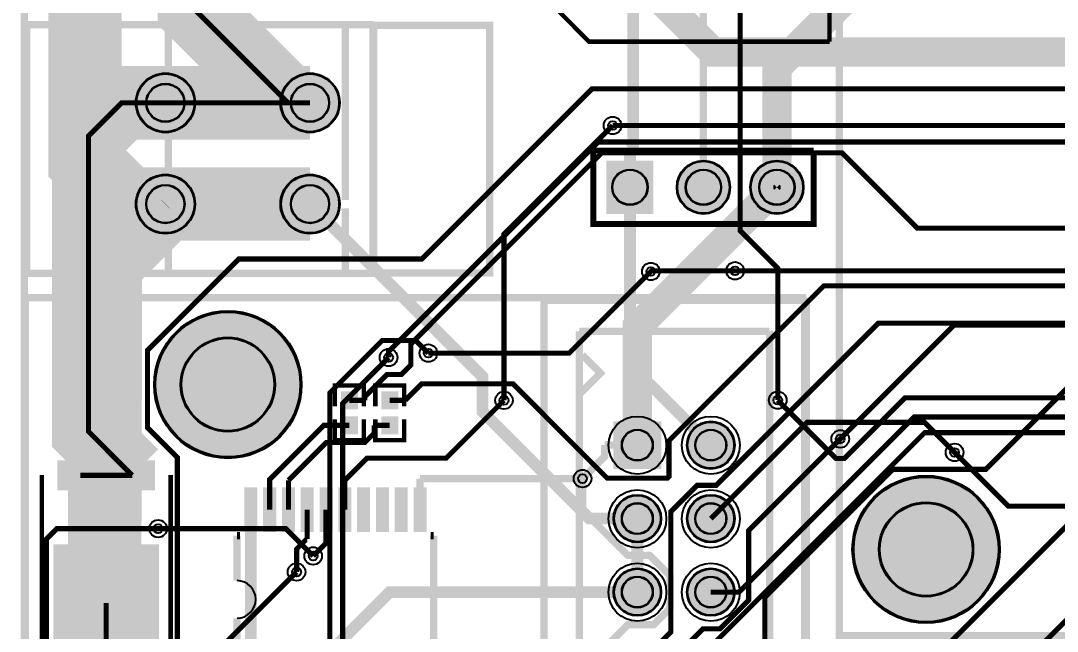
# Model space of a CAD drawing. Header units: millimetres. Extents: x 0 to 210, y -1 to 136.
# Drawn here: x -0.21 to 35.63, y 64.36 to 85.46 of the extents above; entities that cross this region are included whole.
import ezdxf

# ---------------------------------------------------------------- set-up
doc = ezdxf.new("R2010")
doc.units = ezdxf.units.MM
for name, color, linetype, true_color in [('BoardOutLine', 7, 'Continuous', 0xff00ff), ('BottomLayer', 7, 'Continuous', 0x0000ff), ('BottomSolderMaskLayer', 7, 'Continuous', 0xaa00ff), ('Document', 7, 'Continuous', 0xffffff), ('Hole', 7, 'Continuous', 0x222222), ('Multi-Layer', 7, 'Continuous', 0xc0c0c0), ('TopLayer', 7, 'Continuous', 0xff0000), ('TopPasteMaskLayer', 7, 'Continuous', 0x808080), ('TopSilkLayer', 7, 'Continuous', 0xffcc00), ('TopSolderMaskLayer', 7, 'Continuous', 0x800080)]:
    doc.layers.add(name, color=color, linetype=linetype, true_color=true_color)

msp = doc.modelspace()

# ---------------------------------------------------------------- hatches: boundary and pattern name
at = {"layer": 'BottomSolderMaskLayer'}
for points in [[(3.764389128778191, 82.62456184912367, 1), (5.815189230378394, 82.62456184912367, 1)], [(8.764389128778191, 82.62456184912367, 1), (10.815189230378394, 82.62456184912367, 1)], [(20.040233680467054, 80.62971805943607), (21.665836931673766, 80.62971805943607), (21.665836931673766, 78.77891795783592), (20.040233680467054, 78.77891795783592)], [(22.467640335280556, 79.70431800863605, 1), (24.318440436880756, 79.70431800863605, 1)], [(25.00764541529069, 79.70431800863605, 1), (26.85844551689089, 79.70431800863605, 1)], [(3.764389128778191, 79.12443484886967, 1), (5.815189230378394, 79.12443484886967, 1)], [(8.764389128778191, 79.12443484886967, 1), (10.815189230378394, 79.12443484886967, 1)], [(4.398501397002633, 72.88440436880865, 1), (9.500101600203038, 72.88440436880865, 1)], [(21.932839039871396, 71.61534243713652), (21.932839039871396, 69.96454233553641), (20.2820389382714, 69.96454233553641), (20.2820389382714, 71.61534243713652)], [(22.82214884429744, 70.7899161798324, 1), (24.472948945897645, 70.7899161798324, 1)], [(28.541503683007363, 67.18590297180594, 1), (33.64310388620777, 67.18590297180594, 1)], [(20.28214376428731, 68.24991109982227, 1), (21.932943865887513, 68.24991109982227, 1)], [(22.82214884429744, 68.24991109982227, 1), (24.472948945897645, 68.24991109982227, 1)], [(20.28214376428731, 65.70990601981202, 1), (21.932943865887513, 65.70990601981202, 1)], [(22.82214884429744, 65.70990601981202, 1), (24.472948945897645, 65.70990601981202, 1)]]:
    msp.add_hatch(color=256, dxfattribs=at).paths.add_polyline_path(points)
at = {"layer": 'Document'}
msp.add_hatch(color=256, dxfattribs=at).paths.add_polyline_path([(2.7027686055371305, 67.53771907543808), (2.2027686055371305, 68.03771907543819), (3.2027686055371305, 68.03771907543819)])
at = {"layer": 'Multi-Layer'}
for points in [[(3.7897891795782925, 82.62456184912367, 1), (5.7897891795782925, 82.62456184912367, 1)], [(8.789789179578293, 82.62456184912367, 1), (10.789789179578293, 82.62456184912367, 1)], [(20.065633731267326, 80.60431800863603), (21.640436880873494, 80.60431800863603), (21.640436880873494, 78.80431800863596), (20.065633731267326, 78.80431800863596)], [(22.493040386080658, 79.70431800863605, 1), (24.293040386080655, 79.70431800863605, 1)], [(25.03304546609079, 79.70431800863605, 1), (26.833045466090788, 79.70431800863605, 1)], [(3.7897891795782925, 79.12443484886967, 1), (5.7897891795782925, 79.12443484886967, 1)], [(8.789789179578293, 79.12443484886967, 1), (10.789789179578293, 79.12443484886967, 1)], [(21.907442214884213, 71.5899415798832), (21.907442214884213, 69.98994157988318), (20.307442214884304, 69.98994157988318), (20.307442214884304, 71.5899415798832)], [(22.847548895097542, 70.7899161798324, 1), (24.447548895097544, 70.7899161798324, 1)], [(20.30754381508741, 68.24991109982227, 1), (21.90754381508741, 68.24991109982227, 1)], [(22.847548895097542, 68.24991109982227, 1), (24.447548895097544, 68.24991109982227, 1)], [(20.30754381508741, 65.70990601981202, 1), (21.90754381508741, 65.70990601981202, 1)], [(22.847548895097542, 65.70990601981202, 1), (24.447548895097544, 65.70990601981202, 1)]]:
    msp.add_hatch(color=256, dxfattribs=at).paths.add_polyline_path(points)
at = {"layer": 'TopLayer'}
for points in [[(11.420624841249492, 72.05755651511299), (10.880619761239359, 72.05755651511299), (10.880619761239359, 72.62319024638055), (11.420624841249492, 72.62319024638055)], [(12.817627635255121, 72.05755651511299), (12.277622555244989, 72.05755651511299), (12.277622555244989, 72.62319024638055), (12.817627635255121, 72.62319024638055)], [(11.420624841249492, 71.75753111506219), (10.880619761239359, 71.75753111506219), (10.880619761239359, 71.19189738379475), (11.420624841249492, 71.19189738379475)], [(12.817627635255121, 71.75753111506219), (12.277622555244989, 71.75753111506219), (12.277622555244989, 71.19189738379475), (12.817627635255121, 71.19189738379475)], [(1.0927609855218634, 69.2475488950978), (1.0927609855218634, 70.2475488950978), (2.5927609855218634, 70.2475488950978), (2.5927609855218634, 69.2475488950978)], [(2.8927863855726628, 69.2475488950978), (2.8927863855726628, 70.2475488950978), (4.392786385572663, 70.2475488950978), (4.392786385572663, 69.2475488950978)], [(7.5441706883411825, 69.302794005588), (7.9439674879349695, 69.302794005588), (7.9439674879349695, 67.80927101854206), (7.5441706883411825, 67.80927101854206)], [(8.194411988823731, 69.302794005588), (8.594208788417518, 69.302794005588), (8.594208788417518, 67.80927101854206), (8.194411988823731, 67.80927101854206)], [(8.84414528829052, 69.302794005588), (9.244196088392073, 69.302794005588), (9.244196088392073, 67.80927101854206), (8.84414528829052, 67.80927101854206)], [(9.494132588265074, 69.302794005588), (9.894183388366628, 69.302794005588), (9.894183388366628, 67.80927101854206), (9.494132588265074, 67.80927101854206)], [(10.14411988823963, 69.302794005588), (10.544170688341183, 69.302794005588), (10.544170688341183, 67.80927101854206), (10.14411988823963, 67.80927101854206)], [(10.794107188214184, 69.302794005588), (11.194157988315737, 69.302794005588), (11.194157988315737, 67.80927101854206), (10.794107188214184, 67.80927101854206)], [(11.444094488188739, 69.302794005588), (11.84414528829052, 69.302794005588), (11.84414528829052, 67.80927101854206), (11.444094488188739, 67.80927101854206)], [(12.094081788163521, 69.302794005588), (12.494132588265074, 69.302794005588), (12.494132588265074, 67.80927101854206), (12.094081788163521, 67.80927101854206)], [(12.744069088138076, 69.302794005588), (13.14411988823963, 69.302794005588), (13.14411988823963, 67.80927101854206), (12.744069088138076, 67.80927101854206)], [(13.39405638811263, 69.302794005588), (13.794107188214412, 69.302794005588), (13.794107188214412, 67.80927101854206), (13.39405638811263, 67.80927101854206)], [(4.542773685547218, 63.32791465582932), (4.542773685547218, 67.3279146558292), (0.9427736855473086, 67.3279146558292), (0.9427736855473086, 63.32791465582932)]]:
    msp.add_hatch(color=256, dxfattribs=at).paths.add_polyline_path(points)
at = {"layer": 'TopPasteMaskLayer'}
for points in [[(11.380619761239359, 72.04254508509018), (10.920624841249492, 72.04254508509018), (10.880619761239359, 72.08255016510032), (10.880619761239359, 72.5831851663703), (10.920624841249492, 72.62319024638055), (11.380619761239359, 72.62319024638055), (11.420624841249492, 72.5831851663703), (11.420624841249492, 72.08255016510032)], [(12.777622555244989, 72.04254508509018), (12.317627635255121, 72.04254508509018), (12.277622555244989, 72.08255016510032), (12.277622555244989, 72.5831851663703), (12.317627635255121, 72.62319024638055), (12.777622555244989, 72.62319024638055), (12.817627635255121, 72.5831851663703), (12.817627635255121, 72.08255016510032)], [(11.380619761239359, 71.77254254508512), (10.920624841249492, 71.77254254508512), (10.880619761239359, 71.73253746507498), (10.880619761239359, 71.231902463805), (10.920624841249492, 71.19189738379475), (11.380619761239359, 71.19189738379475), (11.420624841249492, 71.231902463805), (11.420624841249492, 71.73253746507498)], [(12.777622555244989, 71.77254254508512), (12.317627635255121, 71.77254254508512), (12.277622555244989, 71.73253746507498), (12.277622555244989, 71.231902463805), (12.317627635255121, 71.19189738379475), (12.777622555244989, 71.19189738379475), (12.817627635255121, 71.231902463805), (12.817627635255121, 71.73253746507498)], [(1.0927609855218634, 69.2475488950978), (1.0927609855218634, 70.2475488950978), (2.5927609855218634, 70.2475488950978), (2.5927609855218634, 69.2475488950978)], [(2.8927863855726628, 69.2475488950978), (2.8927863855726628, 70.2475488950978), (4.392786385572663, 70.2475488950978), (4.392786385572663, 69.2475488950978)], [(7.5441706883411825, 69.302794005588), (7.9439674879349695, 69.302794005588), (7.9439674879349695, 67.80927101854206), (7.5441706883411825, 67.80927101854206)], [(8.194411988823731, 69.302794005588), (8.594208788417518, 69.302794005588), (8.594208788417518, 67.80927101854206), (8.194411988823731, 67.80927101854206)], [(8.84414528829052, 69.302794005588), (9.244196088392073, 69.302794005588), (9.244196088392073, 67.80927101854206), (8.84414528829052, 67.80927101854206)], [(9.494132588265074, 69.302794005588), (9.894183388366628, 69.302794005588), (9.894183388366628, 67.80927101854206), (9.494132588265074, 67.80927101854206)], [(10.14411988823963, 69.302794005588), (10.544170688341183, 69.302794005588), (10.544170688341183, 67.80927101854206), (10.14411988823963, 67.80927101854206)], [(10.794107188214184, 69.302794005588), (11.194157988315737, 69.302794005588), (11.194157988315737, 67.80927101854206), (10.794107188214184, 67.80927101854206)], [(11.444094488188739, 69.302794005588), (11.84414528829052, 69.302794005588), (11.84414528829052, 67.80927101854206), (11.444094488188739, 67.80927101854206)], [(12.094081788163521, 69.302794005588), (12.494132588265074, 69.302794005588), (12.494132588265074, 67.80927101854206), (12.094081788163521, 67.80927101854206)], [(12.744069088138076, 69.302794005588), (13.14411988823963, 69.302794005588), (13.14411988823963, 67.80927101854206), (12.744069088138076, 67.80927101854206)], [(13.39405638811263, 69.302794005588), (13.794107188214412, 69.302794005588), (13.794107188214412, 67.80927101854206), (13.39405638811263, 67.80927101854206)], [(4.542773685547218, 63.32791465582932), (4.542773685547218, 67.3279146558292), (0.9427736855473086, 67.3279146558292), (0.9427736855473086, 63.32791465582932)]]:
    msp.add_hatch(color=256, dxfattribs=at).paths.add_polyline_path(points)
at = {"layer": 'TopSilkLayer'}
msp.add_hatch(color=256, dxfattribs=at).paths.add_polyline_path([(2.7227584455167744, 67.54767589535174), (2.2227584455167744, 68.04767589535174), (3.2227584455167744, 68.04767589535174)])
at = {"layer": 'TopSolderMaskLayer'}
for points in [[(3.764389128778191, 82.62456184912367, 1), (5.815189230378394, 82.62456184912367, 1)], [(8.764389128778191, 82.62456184912367, 1), (10.815189230378394, 82.62456184912367, 1)], [(20.040233680467054, 80.62971805943607), (21.665836931673766, 80.62971805943607), (21.665836931673766, 78.77891795783592), (20.040233680467054, 78.77891795783592)], [(22.467640335280556, 79.70431800863605, 1), (24.318440436880756, 79.70431800863605, 1)], [(25.00764541529069, 79.70431800863605, 1), (26.85844551689089, 79.70431800863605, 1)], [(3.764389128778191, 79.12443484886967, 1), (5.815189230378394, 79.12443484886967, 1)], [(8.764389128778191, 79.12443484886967, 1), (10.815189230378394, 79.12443484886967, 1)], [(4.398501397002633, 72.88440436880865, 1), (9.500101600203038, 72.88440436880865, 1)], [(11.444863812044332, 72.03095456162691), (10.856362541642739, 72.03095456162691), (10.856362541642739, 72.64979936827228), (11.444863812044332, 72.64979936827228)], [(12.841866606049962, 72.03095456162691), (12.253365335648368, 72.03095456162691), (12.253365335648368, 72.64979936827228), (12.841866606049962, 72.64979936827228)], [(11.444863812044332, 71.78413784748545), (10.856362541642739, 71.78413784748545), (10.856362541642739, 71.16529304084008), (11.444863812044332, 71.16529304084008)], [(12.841866606049962, 71.78413784748545), (12.253365335648368, 71.78413784748545), (12.253365335648368, 71.16529304084008), (12.841866606049962, 71.16529304084008)], [(21.932839039871396, 71.61534243713652), (21.932839039871396, 69.96454233553641), (20.2820389382714, 69.96454233553641), (20.2820389382714, 71.61534243713652)], [(22.82214884429744, 70.7899161798324, 1), (24.472948945897645, 70.7899161798324, 1)], [(1.0546551028585327, 69.23061724833121), (1.0546551028585327, 70.26448398273135), (2.6308552552588935, 70.26448398273135), (2.6308552552588935, 69.23061724833121)], [(2.8546895351853436, 69.23061724833121), (2.8546895351853436, 70.26448398273135), (4.4308896875857045, 70.26448398273135), (4.4308896875857045, 69.23061724833121)], [(28.541503683007363, 67.18590297180594, 1), (33.64310388620777, 67.18590297180594, 1)], [(7.5187835407928105, 69.32819578428268), (7.9693546354833416, 69.32819578428268), (7.9693546354833416, 67.78387269563655), (7.5187835407928105, 67.78387269563655)], [(8.169024841275359, 69.32819578428268), (8.61959593596589, 69.32819578428268), (8.61959593596589, 67.78387269563655), (8.169024841275359, 67.78387269563655)], [(8.818725882612853, 69.32819578428268), (9.269583235940445, 69.32819578428268), (9.269583235940445, 67.78387269563655), (8.818725882612853, 67.78387269563655)], [(9.468713182587635, 69.32819578428268), (9.919570535915, 69.32819578428268), (9.919570535915, 67.78387269563655), (9.468713182587635, 67.78387269563655)], [(10.118732740691257, 69.32819578428268), (10.56959009401885, 69.32819578428268), (10.56959009401885, 67.78387269563655), (10.118732740691257, 67.78387269563655)], [(10.768687782536745, 69.32819578428268), (11.219545135864337, 69.32819578428268), (11.219545135864337, 67.78387269563655), (10.768687782536745, 67.78387269563655)], [(11.4186750825113, 69.32819578428268), (11.869532435838892, 69.32819578428268), (11.869532435838892, 67.78387269563655), (11.4186750825113, 67.78387269563655)], [(12.068662382486082, 69.32819578428268), (12.519519735813446, 69.32819578428268), (12.519519735813446, 67.78387269563655), (12.068662382486082, 67.78387269563655)], [(12.718649682460637, 69.32819578428268), (13.169507035788001, 69.32819578428268), (13.169507035788001, 67.78387269563655), (12.718649682460637, 67.78387269563655)], [(13.368636982435191, 69.32819578428268), (13.819494335762784, 69.32819578428268), (13.819494335762784, 67.78387269563655), (13.368636982435191, 67.78387269563655)], [(20.28214376428731, 68.24991109982227, 1), (21.932943865887513, 68.24991109982227, 1)], [(22.82214884429744, 68.24991109982227, 1), (24.472948945897645, 68.24991109982227, 1)], [(4.565633408686153, 63.29969273558629), (4.565633408686153, 67.3561372929197), (0.9199133172458005, 67.3561372929197), (0.9199133172458005, 63.29969273558629)], [(20.28214376428731, 65.70990601981202, 1), (21.932943865887513, 65.70990601981202, 1)], [(22.82214884429744, 65.70990601981202, 1), (24.472948945897645, 65.70990601981202, 1)]]:
    msp.add_hatch(color=256, dxfattribs=at).paths.add_polyline_path(points)

# ---------------------------------------------------------------- linework, layer by layer
at = {"layer": 'BoardOutLine', "const_width": 0.25400050800101603}
msp.add_lwpolyline([(-0.08600457200918754, 135.62519685039376), (209.9139954279908, 135.62519685039376), (209.9139954279908, -0.3748031496063504), (-0.08600457200918754, -0.3748031496063504), (-0.08600457200918754, 135.62519685039376)], close=True, dxfattribs=at)
at = {"layer": 'BottomLayer'}
for points, const_width in [([(9.40017780035555, 125.70393700787406), (23.393065786131274, 111.711049022098), (23.393065786131274, 79.70444500888993)], 0.25400050800101603), ([(24.318389636779102, 114.14005588011173), (24.318389636779102, 113.63891287782576), (24.663068326136454, 113.29423418846841), (24.663068326136454, 78.20101600203202), (25.962534925069576, 76.90154940309878), (25.962534925069576, 72.34630429260858)], 0.17780035560071122), ([(20.85306070612114, 81.01102362204722), (20.96431292862576, 81.12227584455172), (20.96431292862576, 111.39685039370079), (20.42303784607566, 111.93812547625089)], 0.40640081280162565), ([(4.790043180086286, 102.99870459740919), (2.0061976123952263, 100.21485902971813), (2.0061976123952263, 80.61109982219955), (3.4946405892810617, 79.12265684531371), (4.790043180086286, 79.12265684531371)], 2.54000508001016), ([(4.787782575564961, 79.1227838455676), (3.4946659893319065, 79.1227838455676), (2.006223012445844, 80.61122682245366), (2.006223012445844, 100.21498602997201), (4.789814579629137, 102.99857759715519)], 0.40640081280162565), ([(61.696723393446746, 97.10439420878834), (56.59131318262621, 91.99898399796791), (34.08686817373632, 91.99898399796791), (25.933299466598783, 83.8454152908306), (25.933299466598783, 79.70533401066803)], 1.0160020320040641), ([(33.55003810007611, 91.46212852425708), (25.933324866649627, 83.8454152908306), (25.933324866649627, 79.70546101092202)], 0.25400050800101603), ([(5.790805181610267, 87.47673355346706), (5.790805181610267, 85.86129032258066), (9.028270256540509, 82.62382524765053), (9.789814579629137, 82.62382524765053)], 2.54000508001016), ([(5.790830581661112, 87.47686055372117), (5.790830581661112, 85.86141732283465), (9.02755905511799, 82.62468884937766)], 0.17780035560071122), ([(4.789662179324296, 82.62468884937766), (9.789662179324296, 82.62468884937766)], 2.54000508001016), ([(4.789560579120916, 82.62468884937766), (4.789814579629137, 82.62468884937766)], 0.17780035560071122), ([(4.789814579629137, 82.62468884937766), (9.02755905511799, 82.62468884937766)], 0.17780035560071122), ([(9.02755905511799, 82.62468884937766), (9.789560579120916, 82.62468884937766)], 0.17780035560071122), ([(9.02755905511799, 82.62468884937766), (9.028321056641971, 82.62392684785368), (9.789814579629137, 82.62392684785368)], 0.17780035560071122), ([(9.789560579120916, 82.62468884937766), (9.789814579629137, 82.62468884937766)], 0.17780035560071122), ([(20.25285750571493, 81.84135128270248), (16.49695199390385, 78.08544577089151), (16.49695199390385, 72.33893827787665)], 0.17780035560071122), ([(20.85306070612114, 80.35773431546863), (20.85306070612114, 81.01102362204722)], 0.40640081280162565), ([(8.686410972821704, 11.241021082042153), (3.9112014224026552, 11.241021082042153), (2.5395986791972973, 12.612623825247624), (2.717399034797836, 77.05255270510543), (4.790043180086286, 79.12265684531371)], 2.54000508001016), ([(4.789662179324296, 79.12456184912367), (9.789662179324296, 79.12456184912367)], 2.54000508001016), ([(20.85306070612114, 80.35773431546863), (20.85306070612114, 79.70444500888993)], 0.40640081280162565), ([(20.85306070612114, 79.70444500888993), (20.85306070612114, 73.58455676911353), (23.647574295148388, 70.79004318008629)], 0.40640081280162565), ([(25.933070866141634, 79.70444500888993), (25.933324866649627, 79.70469900939804), (25.933324866649627, 79.70546101092202)], 0.25400050800101603), ([(8.68643637287255, 11.24114808229615), (3.9112268224535, 11.24114808229615), (2.539624079248142, 12.612750825501621), (2.717424434848681, 77.05267970535942), (4.790068580136904, 79.1227838455676), (4.787782575564961, 79.1227838455676)], 0.40640081280162565), ([(4.787782575564961, 79.1227838455676), (4.789560579120916, 79.12456184912367)], 0.40640081280162565), ([(4.789560579120916, 79.12456184912367), (4.789814579629137, 79.12456184912367)], 0.40640081280162565), ([(4.789814579629137, 79.12456184912367), (9.789560579120916, 79.12456184912367)], 0.40640081280162565), ([(9.789560579120916, 79.12456184912367), (9.789814579629137, 79.12456184912367)], 0.40640081280162565), ([(9.789814579629137, 79.12456184912367), (15.756540513080836, 73.15783591567174), (15.756540513080836, 71.942951485903), (19.449453898907677, 68.25003810007615), (21.107569215138255, 68.25003810007615)], 0.40640081280162565), ([(24.48780797561585, 76.81722123444251), (21.598044196088267, 76.81722123444251), (21.574168148336184, 76.79334518669032)], 0.17780035560071122), ([(55.69608839217676, 75.01000762001513), (29.441325882651427, 75.01000762001513), (23.831978663957216, 69.4006604013208), (23.177419354838776, 69.4006604013208), (22.264795529590856, 68.48803657607323), (22.264795529590856, 64.32725425450849), (21.107569215138255, 63.170027940055775)], 0.17780035560071122), ([(13.88176276352533, 73.97139954279908), (13.442087884175635, 74.41107442214889), (12.287147574294977, 74.41107442214889), (10.472313944627786, 72.59624079248158), (10.472313944627786, 61.34427228854463), (9.530480060959917, 60.40243840487676), (9.530480060959917, 60.062077724155415)], 0.17780035560071122), ([(12.507112014223821, 73.82026924053844), (10.920624841249492, 72.2337820675641), (10.920624841249492, 60.68641097282193)], 0.17780035560071122), ([(55.60261620523215, 72.88986537973074), (54.887858775717405, 73.6046228092456), (36.808864617729114, 73.6046228092456), (33.15887731775456, 69.95463550927104), (29.942468884937853, 69.95463550927104), (25.516764033528034, 65.52893065786134), (25.516764033528034, 63.434950469900855), (23.981838963677774, 61.90002540005071), (22.377571755143435, 61.90002540005071), (21.107569215138255, 60.63002286004564)], 0.17780035560071122), ([(23.647574295148388, 60.63002286004564), (26.633096266192297, 63.615544831089665), (31.56426212852398, 63.615544831089665), (40.97955295910583, 73.03083566167129), (45.301371602743075, 73.03083566167129)], 0.17780035560071122), ([(32.07734315468633, 70.53807467614934), (31.037211074421975, 71.57820675641346), (26.975742951485927, 71.57820675641346), (23.647574295148388, 68.25003810007615)], 0.17780035560071122), ([(28.123571247142536, 71.00492760985514), (24.95796291592569, 67.83931927863853), (24.95796291592569, 65.42987045974098), (23.968122936245663, 64.44003048006084), (23.374015748031297, 64.44003048006084), (22.361823723647376, 63.42783845567692), (22.361823723647376, 62.71181102362209), (21.582042164083987, 61.93202946405893), (18.64274828549651, 61.93202946405893), (17.722758445516774, 62.85201930403855), (13.55740411480815, 62.85201930403855), (11.954914909829768, 61.249530099060166), (11.954914909829768, 60.90967741935481), (8.76619253238482, 57.720955041909974)], 0.17780035560071122), ([(19.977012954025895, 70.79004318008629), (19.977012954025895, 70.39735839471678), (19.212979425958792, 69.63332486664979)], 0.25400050800101603), ([(21.107569215138255, 70.79004318008629), (19.977012954025895, 70.79004318008629)], 0.25400050800101603), ([(21.107569215138255, 65.71003302006602), (21.107569215138255, 68.25003810007615)], 0.40640081280162565), ([(4.536830073659985, 67.90281940563887), (8.955422910845755, 67.90281940563887), (9.899034798069351, 66.95920751841504)], 0.17780035560071122), ([(29.438785877571718, 61.49362458724909), (29.822072644145237, 61.49362458724909), (31.35699771399527, 63.02854965709935), (34.22847345694686, 63.02854965709935), (38.6107442214884, 67.41082042164089)], 0.17780035560071122), ([(126.6201422402844, 33.98587757175517), (126.07200914401824, 33.43774447548901), (126.07200914401824, 25.461620523241095), (105.6612903225805, 5.050901701803468), (102.31965963931907, 5.050901701803468), (102.19088138176267, 5.1796799593598735), (62.02374904749786, 5.1796799593598735), (61.42456184912362, 4.580492760985521), (43.446405892811754, 4.580492760985521), (42.85153670307318, 5.175361950723868), (13.561468122936049, 5.175361950723868), (11.316357632715153, 7.420472440944877), (11.316357632715153, 24.01305562611128), (8.594234188468363, 26.735179070358072), (8.594234188468363, 34.79588519177037), (9.730124460248817, 35.931775463550935), (9.730124460248817, 40.22616205232407), (5.8335026670051775, 44.12278384556771), (5.8335026670051775, 62.911455422910876), (9.325755651511145, 66.40370840741684)], 0.17780035560071122)]:
    msp.add_lwpolyline(points, dxfattribs=dict(at, const_width=const_width))
at = {"layer": 'BottomSolderMaskLayer'}
for centre, radius in [((4.7897891795782925, 82.62456184912367), 1.0254000508001015), ((9.789789179578293, 82.62456184912367), 1.0254000508001015), ((4.789662179324296, 82.62458724917451), 0.6665230556267565), ((9.789662179324296, 82.62458724917451), 0.6665230556267565), ((20.853035306070524, 79.70431800863605), 0.6193548387096774), ((23.393040386080656, 79.70431800863605), 0.9254000508001016), ((23.393040386080656, 79.70431800863605), 0.6169333672000678), ((25.93304546609079, 79.70431800863605), 0.9254000508001016), ((25.93304546609079, 79.70431800863605), 0.6169333672000678), ((4.7897891795782925, 79.12443484886967), 1.0254000508001015), ((9.789789179578293, 79.12443484886967), 1.0254000508001015), ((4.789662179324296, 79.12456184912367), 0.6665230556267565), ((9.789662179324296, 79.12456184912367), 0.6665230556267565), ((6.949301498602836, 72.88440436880865), 2.550800101600203), ((6.948158496316864, 72.88435356870707), 1.63251206502413), ((21.10744221488426, 70.78994157988313), 0.5416622317115601), ((23.647548895097543, 70.7899161798324), 0.8254000508001016), ((23.64744729489439, 70.78994157988313), 0.5416622317115601), ((31.092303784607566, 67.18590297180594), 2.550800101600203), ((21.10754381508741, 68.24991109982227), 0.8254000508001016), ((23.647548895097543, 68.24991109982227), 0.8254000508001016), ((31.09146558293105, 67.18585217170425), 1.63251206502413), ((21.10744221488426, 68.249936499873), 0.5416622317115601), ((23.64744729489439, 68.249936499873), 0.5416622317115601), ((21.10754381508741, 65.70990601981202), 0.8254000508001016), ((23.647548895097543, 65.70990601981202), 0.8254000508001016), ((21.10744221488426, 65.70993141986276), 0.5416622317115601), ((23.64744729489439, 65.70993141986276), 0.5416622317115601)]:
    msp.add_circle(centre, radius, dxfattribs=at)
at = {"layer": 'Hole'}
for centre in [(20.252832105664083, 81.8412242824486), (21.57414274828534, 76.79321818643632), (24.487782575565006, 76.8170942341884), (12.507086614173204, 73.82014224028444), (13.881737363474713, 73.97127254254497), (16.496926593853004, 72.33881127762254), (25.96250952501896, 72.34617729235458), (28.12354584709169, 71.00480060960126), (32.07731775463549, 70.53794767589534), (19.212954025907948, 69.63319786639579), (4.53680467360914, 67.90269240538476), (9.899009398018734, 66.95908051816093), (9.3257302514603, 66.40358140716273)]:
    msp.add_circle(centre, 0.15240030480060962, dxfattribs=at)
at = {"layer": 'Multi-Layer'}
for centre, radius in [((4.7897891795782925, 82.62456184912367), 1), ((9.789789179578293, 82.62456184912367), 1), ((4.789662179324296, 82.62458724917451), 0.6500127000254001), ((9.789662179324296, 82.62458724917451), 0.6500127000254001), ((20.252832105664083, 81.8412242824486), 0.30480060960121924), ((20.853035306070524, 79.70431800863605), 0.6000000000000001), ((23.393040386080656, 79.70431800863605), 0.9000000000000001), ((23.393040386080656, 79.70431800863605), 0.6000000000000001), ((25.93304546609079, 79.70431800863605), 0.9000000000000001), ((25.93304546609079, 79.70431800863605), 0.6000000000000001), ((4.7897891795782925, 79.12443484886967), 1), ((9.789789179578293, 79.12443484886967), 1), ((4.789662179324296, 79.12456184912367), 0.6500127000254001), ((9.789662179324296, 79.12456184912367), 0.6500127000254001), ((21.57414274828534, 76.79321818643632), 0.30480060960121924), ((24.487782575565006, 76.8170942341884), 0.30480060960121924), ((6.949301498602836, 72.88440436880865), 2.5), ((6.948158496316864, 72.88435356870707), 1.6), ((13.881737363474713, 73.97127254254497), 0.30480060960121924), ((12.507086614173204, 73.82014224028444), 0.30480060960121924), ((16.496926593853004, 72.33881127762254), 0.30480060960121924), ((25.96250952501896, 72.34617729235458), 0.30480060960121924), ((23.647548895097543, 70.7899161798324), 0.8), ((21.10744221488426, 70.78994157988313), 0.5249936499873), ((23.64744729489439, 70.78994157988313), 0.5249936499873), ((28.12354584709169, 71.00480060960126), 0.30480060960121924), ((32.07731775463549, 70.53794767589534), 0.30480060960121924), ((19.212954025907948, 69.63319786639579), 0.30480060960121924), ((31.092303784607566, 67.18590297180594), 2.5), ((21.10754381508741, 68.24991109982227), 0.8), ((23.647548895097543, 68.24991109982227), 0.8), ((21.10744221488426, 68.249936499873), 0.5249936499873), ((23.64744729489439, 68.249936499873), 0.5249936499873), ((31.09146558293105, 67.18585217170425), 1.6), ((4.53680467360914, 67.90269240538476), 0.30480060960121924), ((9.899009398018734, 66.95908051816093), 0.30480060960121924), ((9.3257302514603, 66.40358140716273), 0.30480060960121924), ((21.10754381508741, 65.70990601981202), 0.8), ((23.647548895097543, 65.70990601981202), 0.8), ((21.10744221488426, 65.70993141986276), 0.5249936499873), ((23.64744729489439, 65.70993141986276), 0.5249936499873)]:
    msp.add_circle(centre, radius, dxfattribs=at)
at = {"layer": 'TopLayer'}
for points, const_width in [([(18.134899669799097, 89.96708153416296), (23.723012446024768, 84.37896875793751), (44.348488696977256, 84.37896875793751), (47.19326898653776, 87.22374904749813), (50.72273304546593, 87.22374904749813)], 1.0160020320040641), ([(20.92900685801351, 87.17307594615181), (23.723012446024768, 84.37907035814067), (44.34861569723125, 84.37907035814067), (47.19316738633461, 87.22387604775213), (50.722758445516774, 87.22387604775213)], 0.40640081280162565), ([(4.790043180086286, 82.62532385064776), (3.276200152400179, 82.62532385064776), (2.133197866395676, 81.48232156464314), (2.133197866395676, 71.25880111760227), (3.6419608839216835, 69.7474980949961)], 2.54000508001016), ([(49.02603505207003, 83.10601981203968), (19.53937007874015, 83.10601981203968), (13.658242316484348, 77.2248920497841), (7.323215646431208, 77.2248920497841), (4.168783337566538, 74.07045974091955), (4.168783337566538, 71.39964439928872), (5.20053340106665, 70.3678943357886), (5.20053340106665, 48.3404622809245), (7.29248158496307, 46.24851409702819), (7.532004064007879, 46.24851409702819)], 0.17780035560071122), ([(4.789052578104929, 82.62545085090164), (3.2762255524510238, 82.62545085090164), (2.1332232664462936, 81.48244856489703), (2.1332232664462936, 71.25892811785616), (3.6419862839725283, 69.74762509525021)], 0.17780035560071122), ([(4.790068580136904, 82.62545085090164), (4.789052578104929, 82.62545085090164)], 0.17780035560071122), ([(4.789052578104929, 82.62545085090164), (4.789814579629137, 82.62468884937766)], 0.17780035560071122), ([(39.7720345440689, 80.74457708915418), (38.6752603505206, 81.84135128270248), (20.25285750571493, 81.84135128270248)], 0.17780035560071122), ([(12.507112014223821, 73.82026924053844), (12.507112014223821, 74.02880365760734), (19.746380492760863, 81.26807213614427), (38.046609093218194, 81.26807213614427), (38.088773177546045, 81.22590805181608)], 0.17780035560071122), ([(11.687706375412517, 72.34046228092461), (11.687706375412517, 72.47279654559304), (12.444119888239584, 73.22921005842011), (12.939928879857689, 73.22921005842011), (13.275463550927043, 73.56474472948946), (13.275463550927043, 74.29118618237237), (19.881254762509343, 80.89697739395478), (28.17919735839473, 80.89697739395478), (30.783718567437063, 78.29245618491234), (45.386207772415446, 78.29245618491234), (47.879222758445394, 75.79944119888239), (47.879222758445394, 73.89443738887474), (48.49644399288786, 73.27721615443238), (53.22720345440689, 73.27721615443238), (54.88963677927336, 74.93964947929885)], 0.17780035560071122), ([(25.933299466598783, 79.70533401066803), (21.10754381508741, 74.87957835915665), (21.10754381508741, 70.7899161798324)], 1.0160020320040641), ([(25.93281686563364, 79.70495300990603), (21.107569215138255, 74.87970535941065), (21.107569215138255, 70.79004318008629)], 0.25400050800101603), ([(25.933324866649627, 79.70546101092202), (25.93281686563364, 79.70495300990603)], 0.25400050800101603), ([(25.933070866141634, 79.70444500888993), (25.93281686563364, 79.70469900939804), (25.93281686563364, 79.70495300990603)], 0.25400050800101603), ([(13.88176276352533, 73.97139954279908), (18.752222504444944, 73.97139954279908), (21.574168148336184, 76.79334518669032)], 0.17780035560071122), ([(47.24422148844269, 74.93964947929885), (47.24422148844269, 75.68133096266183), (46.108331216662236, 76.81722123444251), (24.48780797561585, 76.81722123444251)], 0.17780035560071122), ([(58.69964439928867, 74.93964947929885), (58.69964439928867, 74.70241300482598), (56.818262636525105, 72.82103124206242), (47.843408686817384, 72.82103124206242), (46.609220218440214, 74.05521971043936), (46.609220218440214, 75.81061722123445), (46.12255524511056, 76.29728219456433), (27.554864109727987, 76.29728219456433), (22.200279400558657, 70.94269748539489), (22.200279400558657, 69.69834899669797), (22.148463296926366, 69.64653289306568), (20.06692913385814, 69.64653289306568), (16.801244602489078, 72.91221742443474), (13.65646431292862, 72.91221742443474), (13.084709169418147, 72.34046228092461)], 0.17780035560071122), ([(43.434213868427605, 74.93964947929885), (32.05829311658613, 74.93964947929885), (28.123571247142536, 71.00492760985514)], 0.17780035560071122), ([(16.49695199390385, 72.33893827787665), (14.498729997459805, 70.3407162814326), (11.765176530353074, 70.3407162814326), (10.994284988569916, 69.56982473964956)], 0.17780035560071122), ([(11.150749301498536, 72.34046228092461), (11.687706375412517, 72.34046228092461)], 0.17780035560071122), ([(12.547752095503938, 72.34046228092461), (13.084709169418147, 72.34046228092461)], 0.17780035560071122), ([(25.962534925069576, 72.34630429260858), (27.98361696723373, 70.32522225044443), (28.263017526035128, 70.32522225044443), (30.360553721107408, 72.42275844551693), (42.180975361950686, 72.42275844551693)], 0.17780035560071122), ([(23.647574295148388, 63.170027940055775), (23.647574295148388, 63.826619253238505), (31.040513081025892, 71.21955803911612), (42.943230886461606, 71.21955803911612), (42.9767589535179, 71.18602997205994), (43.66840233680455, 71.18602997205994), (44.70421640843256, 72.22184404368807)], 0.17780035560071122), ([(23.647574295148388, 65.71003302006602), (24.624460248920286, 65.71003302006602), (30.676784353568564, 71.7623571247143), (43.4215138430277, 71.7623571247143)], 0.17780035560071122), ([(8.39433578867147, 68.55610871221745), (8.39433578867147, 69.60640081280155), (10.262763525526907, 71.4748285496571), (11.150749301498536, 71.4748285496571)], 0.17780035560071122), ([(9.044323088646024, 69.56982473964956), (10.353949707899346, 70.87945135890277), (11.683896367792613, 70.87945135890277), (12.010795021589956, 71.2063500127), (12.010795021589956, 71.4748285496571)], 0.17780035560071122), ([(12.547752095503938, 71.4748285496571), (12.010795021589956, 71.4748285496571)], 0.17780035560071122), ([(1.8431292862583177, 69.74851409702808), (3.6432308864616516, 69.74851409702808)], 2.54000508001016), ([(32.07734315468633, 70.53807467614934), (33.934594869189596, 68.68082296164596), (43.687706375412745, 68.68082296164596), (44.9577089154177, 69.95082550165102)], 0.17780035560071122), ([(1.8439166878333708, 69.74864109728219), (1.842900685801169, 69.74762509525021)], 0.17780035560071122), ([(1.8431546863091626, 69.74864109728219), (1.8439166878333708, 69.74864109728219)], 0.17780035560071122), ([(1.8439166878333708, 69.74864109728219), (3.6424942849885156, 69.74864109728219)], 0.17780035560071122), ([(3.6419862839725283, 69.74762509525021), (3.6424942849885156, 69.74762509525021)], 0.17780035560071122), ([(3.6424942849885156, 69.74762509525021), (3.6424942849885156, 69.74864109728219)], 0.17780035560071122), ([(3.6424942849885156, 69.74864109728219), (3.6432562865124964, 69.74864109728219)], 0.17780035560071122), ([(3.6424942849885156, 69.74762509525021), (3.642748285496509, 69.74762509525021)], 0.17780035560071122), ([(9.044323088646024, 68.55610871221745), (9.044323088646024, 69.56982473964956)], 0.17780035560071122), ([(10.994284988569916, 68.55610871221745), (10.994284988569916, 69.56982473964956)], 0.17780035560071122), ([(13.593980187960142, 61.278994157988336), (17.478917957835847, 61.278994157988336), (20.779146558293178, 64.57922275844555), (21.671704343408464, 64.57922275844555), (22.238379476758837, 65.1458978917957), (22.238379476758837, 66.27416814833623), (21.532512065023866, 66.98003556007109), (20.776098552197027, 66.98003556007109), (19.212979425958792, 68.54315468630932), (19.212979425958792, 69.63332486664979)], 0.25400050800101603), ([(13.594234188468363, 68.55610871221745), (13.594234188468363, 69.63332486664979)], 0.25400050800101603), ([(13.594234188468363, 69.63332486664979), (19.212979425958792, 69.63332486664979)], 0.25400050800101603), ([(7.744094488188921, 68.55610871221745), (7.744094488188921, 67.40269240538476)], 0.40640081280162565), ([(9.694310388620579, 68.55610871221745), (9.694310388620579, 67.54239268478545)], 0.17780035560071122), ([(9.899034798069351, 66.95920751841504), (10.34404368808714, 67.40421640843272), (10.34404368808714, 68.55610871221745)], 0.17780035560071122), ([(123.68745237490475, 30.293218186436434), (123.68745237490475, 18.410820421640892), (131.41262382524746, 10.685648971297951), (131.41262382524746, 8.57134874269741), (128.20027940055866, 5.359004318008601), (6.343789687579374, 5.359004318008601), (0.6739903479806344, 11.028803657607341), (0.6739903479806344, 67.54493268986539), (1.0318770637541093, 67.90281940563887), (4.536830073659985, 67.90281940563887)], 0.17780035560071122), ([(7.744094488188921, 67.40269240538476), (7.744094488188921, 63.50962661925314)], 0.40640081280162565), ([(9.694310388620579, 67.54239268478545), (9.671450342900698, 67.54239268478545), (9.325755651511145, 67.1966979933959), (9.325755651511145, 66.40370840741684)], 0.17780035560071122), ([(127.32999745999473, 6.897612395224769), (7.060807721615447, 6.897612395224769), (2.742799085598108, 11.215621031241994), (2.7431800863600984, 60.70614681229358), (2.743307086614095, 60.70627381254758), (2.743307086614095, 65.32890525781056)], 2.54000508001016), ([(21.107569215138255, 65.71003302006602), (12.544450088900021, 65.71003302006602), (10.34404368808714, 63.50962661925314)], 0.40640081280162565), ([(2.7433324866647126, 63.01762763525528), (2.7428244856487254, 63.01813563627127), (2.7428244856487254, 65.32801625603247)], 0.17780035560071122), ([(2.7433324866647126, 63.01762763525528), (2.7433324866647126, 65.32903225806444)], 0.17780035560071122)]:
    msp.add_lwpolyline(points, dxfattribs=dict(at, const_width=const_width))
at = {"layer": 'TopSilkLayer', "const_width": 0.25400050800101603}
for points in [[(134.29626619253213, 64.20121920243832), (28.09639319278631, 64.20121920243832), (28.09639319278631, 135.5662433324867), (134.29626619253213, 135.5662433324867), (134.29626619253213, 64.20121920243832)], [(11.963017526034946, 85.30375920751851), (16.001625603251114, 85.30375920751851), (16.001625603251114, 76.7439420878843), (11.963017526034946, 76.7439420878843), (11.963017526034946, 85.30375920751851)]]:
    msp.add_lwpolyline(points, close=True, dxfattribs=at)
at = {"layer": 'TopSilkLayer'}
for points, const_width in [([(27.755676911353703, 84.7397002794005), (27.755676911353703, 88.88580137160272)], 0.15199390398780802), ([(27.755676911353703, 84.7397002794005), (19.439446278892547, 84.7397002794005), (17.30320040640072, 86.87594615189232)], 0.15240030480060962), ([(-0.010388620777348478, 85.32458724917456), (-0.010388620777348478, 76.72461264922538)], 0.25400050800101603), ([(11.989662179324341, 85.32458724917456), (-0.010363220726503641, 85.32458724917456)], 0.25400050800101603), ([(4.895123190246295, 85.32458724917456), (4.895123190246295, 83.85118110236226)], 0.25400050800101603), ([(11.009931419862596, 85.32458724917456), (11.009931419862596, 79.26974853949707)], 0.25400050800101603), ([(11.989662179324341, 85.32458724917456), (11.989662179324341, 76.72461264922538)], 0.25400050800101603), ([(4.895123190246295, 81.39799339598676), (4.895123190246295, 76.85115570231142)], 0.25400050800101603), ([(21.488036576073227, 80.97432054864112), (19.58303276606557, 80.97432054864112), (19.58303276606557, 78.43431546863098), (27.20304800609597, 78.43431546863098), (27.20304800609597, 80.97432054864112)], 0.20320040640081283), ([(27.20304800609597, 80.97432054864112), (21.488036576073227, 80.97432054864112)], 0.20299974599949203), ([(11.009931419862596, 78.9794005588011), (11.009931419862596, 76.72461264922538)], 0.25400050800101603), ([(11.989662179324341, 76.72461264922538), (-0.010388620777348478, 76.72461264922538)], 0.25400050800101603), ([(26.94904749809507, 75.88450596901191), (-0.05095250190515799, 75.88450596901191)], 0.25400050800101603), ([(-0.05095250190515799, 75.88450596901191), (-0.05095250190515799, 35.204495808991624), (26.94904749809507, 35.204495808991624)], 0.25400050800101603), ([(26.94904749809507, 35.204495808991624), (26.94904749809507, 75.88450596901191)], 0.25400050800101603), ([(17.881635763271333, 75.79375158750315), (17.881635763271333, 35.30487680975364)], 0.25400050800101603), ([(17.881635763271333, 75.79375158750315), (26.881635763271333, 75.79375158750315)], 0.25400050800101603), ([(26.89865379730759, 75.79527559055123), (26.89865379730759, 35.30487680975364)], 0.25400050800101603), ([(19.100838201676424, 74.7269494538989), (19.100838201676424, 61.97612395224792), (19.100838201676424, 58.14991109982225)], 0.25400050800101603), ([(19.100838201676424, 74.7269494538989), (25.670815341630714, 74.7269494538989)], 0.25400050800101603), ([(25.679451358902497, 74.75234950469894), (25.679451358902497, 36.34787909575823)], 0.25400050800101603), ([(19.202438404876602, 73.91414782829565), (19.837439674879306, 73.27914655829318), (19.151638303276513, 72.59334518669027), (19.12623825247624, 72.59334518669027)], 0.25400050800101603), ([(11.649225298450347, 72.13375666751335), (11.649225298450347, 72.8517907035814), (10.652019304038504, 72.8517907035814), (10.652019304038504, 72.13375666751335)], 0.15240030480060962), ([(13.046228092455976, 72.13375666751335), (13.046228092455976, 72.8517907035814), (12.049022098044134, 72.8517907035814), (12.049022098044134, 72.13375666751335)], 0.15240030480060962), ([(11.649225298450347, 71.68133096266183), (11.649225298450347, 70.96329692659378), (10.652019304038504, 70.96329692659378), (10.652019304038504, 71.68133096266183)], 0.15240030480060962), ([(13.046228092455976, 71.68133096266183), (13.046228092455976, 70.96329692659378), (12.049022098044134, 70.96329692659378), (12.049022098044134, 71.68133096266183)], 0.15240030480060962), ([(0.5140970281938735, 69.75613411226823), (0.5140970281938735, 63.6937261874524)], 0.15240030480060962), ([(4.971501143002115, 69.75613411226823), (4.971501143002115, 63.6937261874524)], 0.15240030480060962), ([(7.26913893827782, 67.65603251206505), (7.371983743967348, 67.65603251206505)], 0.25400050800101603), ([(7.26913893827782, 67.65603251206505), (7.26913893827782, 66.10601981203956)], 0.25400050800101603), ([(13.966294132588018, 67.65603251206505), (14.069138938277774, 67.65603251206505)], 0.25400050800101603), ([(14.069138938277774, 63.25603251206496), (14.069138938277774, 67.65603251206505)], 0.25400050800101603), ([(7.26913893827782, 63.25603251206496), (7.26913893827782, 64.80601981203961)], 0.25400050800101603)]:
    msp.add_lwpolyline(points, dxfattribs=dict(at, const_width=const_width))
for centre, radius in [((6.949047498094842, 72.88440436880865), 2.500127000254001), ((21.1090678181356, 70.78458216916431), 1), ((23.649072898145732, 70.78458216916431), 1), ((21.1090678181356, 68.24457708915418), 1), ((23.649072898145732, 68.24457708915418), 1), ((21.1090678181356, 65.70457200914404), 1), ((23.649072898145732, 65.70457200914404), 1)]:
    msp.add_circle(centre, radius, dxfattribs=at)
msp.add_arc((7.265052170182116, 65.45660417205693), 0.6494284988569978, 270.3560752588577, 89.63944281843054, dxfattribs=at)
at = {"layer": 'TopSolderMaskLayer'}
for centre, radius in [((4.7897891795782925, 82.62456184912367), 1.0254000508001015), ((9.789789179578293, 82.62456184912367), 1.0254000508001015), ((4.789662179324296, 82.62458724917451), 0.6665230556267565), ((9.789662179324296, 82.62458724917451), 0.6665230556267565), ((20.853035306070524, 79.70431800863605), 0.6193548387096774), ((23.393040386080656, 79.70431800863605), 0.9254000508001016), ((23.393040386080656, 79.70431800863605), 0.6169333672000678), ((25.93304546609079, 79.70431800863605), 0.9254000508001016), ((25.93304546609079, 79.70431800863605), 0.6169333672000678), ((4.7897891795782925, 79.12443484886967), 1.0254000508001015), ((9.789789179578293, 79.12443484886967), 1.0254000508001015), ((4.789662179324296, 79.12456184912367), 0.6665230556267565), ((9.789662179324296, 79.12456184912367), 0.6665230556267565), ((6.949301498602836, 72.88440436880865), 2.550800101600203), ((6.948158496316864, 72.88435356870707), 1.63251206502413), ((21.10744221488426, 70.78994157988313), 0.5416622317115601), ((23.647548895097543, 70.7899161798324), 0.8254000508001016), ((23.64744729489439, 70.78994157988313), 0.5416622317115601), ((31.092303784607566, 67.18590297180594), 2.550800101600203), ((21.10754381508741, 68.24991109982227), 0.8254000508001016), ((23.647548895097543, 68.24991109982227), 0.8254000508001016), ((31.09146558293105, 67.18585217170425), 1.63251206502413), ((21.10744221488426, 68.249936499873), 0.5416622317115601), ((23.64744729489439, 68.249936499873), 0.5416622317115601), ((21.10754381508741, 65.70990601981202), 0.8254000508001016), ((23.647548895097543, 65.70990601981202), 0.8254000508001016), ((21.10744221488426, 65.70993141986276), 0.5416622317115601), ((23.64744729489439, 65.70993141986276), 0.5416622317115601)]:
    msp.add_circle(centre, radius, dxfattribs=at)

doc.saveas('drawing.dxf')
